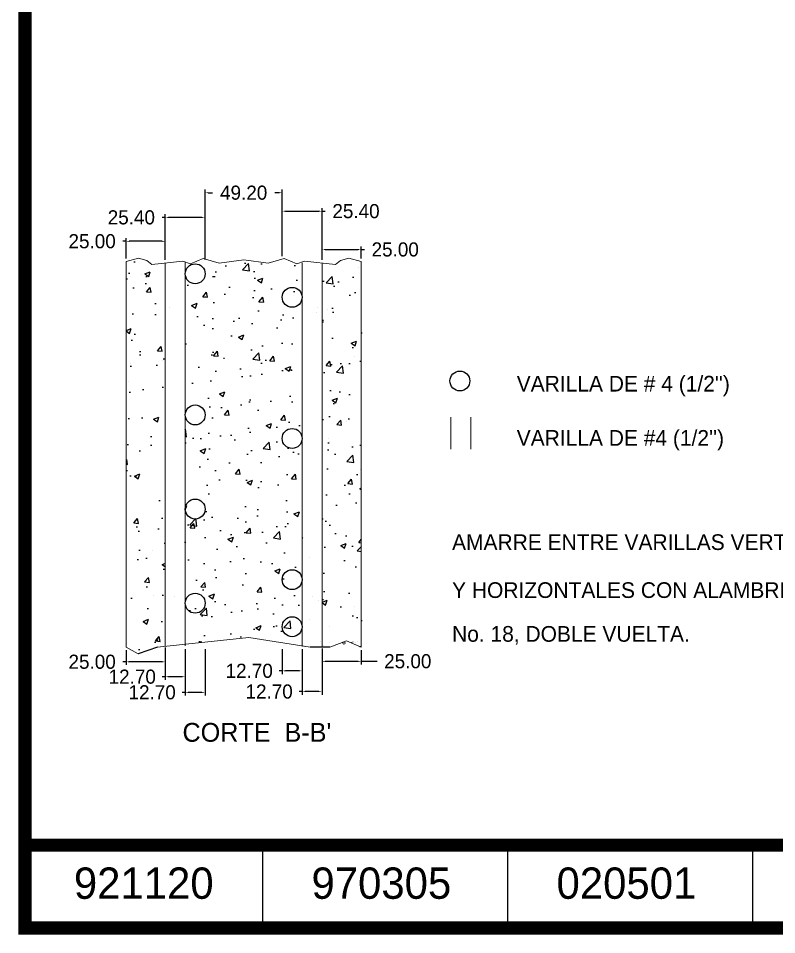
# Model space of a CAD drawing. Header units: centimetres. Extents: x 899 to 15869, y -2964 to 7534.
# Drawn here: x 12594 to 13078, y 5412 to 5996 of the extents above; entities that cross this region are included whole.
import ezdxf
from ezdxf.enums import TextEntityAlignment as Align

# ---------------------------------------------------------------- set-up
doc = ezdxf.new("R2010")
doc.units = ezdxf.units.CM
doc.header["$LTSCALE"] = 10
doc.header["$MEASUREMENT"] = 0
doc.linetypes.add('HIDDEN', pattern=[0.375, 0.25, -0.125])
doc.layers.get('DEFPOINTS').update_dxf_attribs({"color": 2, "linetype": 'CONTINUOUS'})
for name, color, linetype in [('CONCRETO', 7, 'CONTINUOUS'), ('DIM', 7, 'CONTINUOUS'), ('MARCO', 7, 'CONTINUOUS'), ('REGISTRO', 1, 'CONTINUOUS'), ('TEXTOS', 7, 'CONTINUOUS'), ('VARILLAS', 30, 'CONTINUOUS')]:
    doc.layers.add(name, color=color, linetype=linetype)
doc.styles.get("Standard").update_dxf_attribs({"font": ''})
doc.styles.get('Standard').set_extended_font_data('Zurich Ex BT')
doc.dimstyles.get("Standard").update_dxf_attribs({"dimtxt": 9, "dimasz": 2, "dimexe": 2, "dimexo": 2, "dimgap": 0.09, "dimtad": 0, "dimtih": 1, "dimtoh": 1, "dimzin": 0, "dimdsep": 46, "dimtxsty": 'Standard', "dimcen": 0.09, "dimadec": 0, "dimazin": 0, "dimtfac": 1, "dimtofl": 0, "dimtmove": 0, "dimatfit": 3, "dimfxl": 0, "dimtolj": 1, "dimtzin": 0, "dimarcsym": 0})

# ---------------------------------------------------------------- blocks, each defined once
blk = doc.blocks.new('*D77')
at = {"layer": 'DEFPOINTS', "color": 0}
for p in [(12662.92, 5854.13), (12662.92, 5841.25), (12687.93, 5840.31)]:
    blk.add_point(p, dxfattribs=at)
at = {"layer": 'DIM', "color": 0, "lineweight": -2}
for p, q in [((12662.92, 5854.13), (12660.92, 5854.13)), ((12662.92, 5843.25), (12662.92, 5856.13)), ((12685.93, 5854.13), (12664.92, 5854.13)), ((12687.93, 5842.31), (12687.93, 5856.13))]:
    blk.add_line(p, q, dxfattribs=at)
at = {"layer": 'DIM', "color": 0}
for points in [[(12664.92, 5854.46), (12664.92, 5853.79), (12662.92, 5854.13)], [(12685.93, 5854.46), (12685.93, 5853.79), (12687.93, 5854.13)]]:
    blk.add_solid(points, dxfattribs=at)
at = {"layer": 'DIM', "color": 0, "insert": (12641.29, 5854.13), "char_height": 9, "attachment_point": 5}
blk.add_mtext('\\A1;25.00', dxfattribs=at)
blk = doc.blocks.new('*D78')
at = {"layer": 'DEFPOINTS', "color": 0}
for p in [(12787.92, 5848.89), (12787.92, 5841.25), (12812.92, 5841.25)]:
    blk.add_point(p, dxfattribs=at)
at = {"layer": 'DIM', "color": 0, "lineweight": -2}
for p, q in [((12787.92, 5843.25), (12787.92, 5850.89)), ((12789.92, 5848.89), (12810.92, 5848.89)), ((12812.92, 5843.25), (12812.92, 5850.89)), ((12812.92, 5848.89), (12814.92, 5848.89))]:
    blk.add_line(p, q, dxfattribs=at)
at = {"layer": 'DIM', "color": 0}
for points in [[(12789.92, 5849.22), (12789.92, 5848.56), (12787.92, 5848.89)], [(12810.92, 5849.22), (12810.92, 5848.56), (12812.92, 5848.89)]]:
    blk.add_solid(points, dxfattribs=at)
at = {"layer": 'DIM', "color": 0, "insert": (12834.56, 5848.89), "char_height": 9, "attachment_point": 5}
blk.add_mtext('\\A1;25.00', dxfattribs=at)
blk = doc.blocks.new('*D79')
at = {"layer": 'DEFPOINTS', "color": 0}
for p in [(12662.92, 5595.42), (12687.93, 5595.94), (12662.92, 5586.05)]:
    blk.add_point(p, dxfattribs=at)
at = {"layer": 'DIM', "color": 0, "lineweight": -2}
for p, q in [((12662.92, 5593.42), (12662.92, 5584.05)), ((12687.93, 5593.94), (12687.93, 5584.05)), ((12662.92, 5586.05), (12660.92, 5586.05)), ((12685.93, 5586.05), (12664.92, 5586.05))]:
    blk.add_line(p, q, dxfattribs=at)
at = {"layer": 'DIM', "color": 0}
for points in [[(12664.92, 5586.39), (12664.92, 5585.72), (12662.92, 5586.05)], [(12685.93, 5586.39), (12685.93, 5585.72), (12687.93, 5586.05)]]:
    blk.add_solid(points, dxfattribs=at)
at = {"layer": 'DIM', "color": 0, "insert": (12641.29, 5586.05), "char_height": 9, "attachment_point": 5}
blk.add_mtext('\\A1;25.00', dxfattribs=at)
blk = doc.blocks.new('*D80')
at = {"layer": 'DEFPOINTS', "color": 0}
for p in [(12687.93, 5597.25), (12700.62, 5596.22), (12687.93, 5576.54)]:
    blk.add_point(p, dxfattribs=at)
at = {"layer": 'DIM', "color": 0, "lineweight": -2}
for p, q in [((12687.93, 5595.25), (12687.93, 5574.54)), ((12700.62, 5594.22), (12700.62, 5574.54)), ((12687.93, 5576.54), (12685.93, 5576.54)), ((12698.62, 5576.54), (12689.93, 5576.54))]:
    blk.add_line(p, q, dxfattribs=at)
at = {"layer": 'DIM', "color": 0}
for points in [[(12689.93, 5576.87), (12689.93, 5576.2), (12687.93, 5576.54)], [(12698.62, 5576.87), (12698.62, 5576.2), (12700.62, 5576.54)]]:
    blk.add_solid(points, dxfattribs=at)
at = {"layer": 'DIM', "color": 0, "insert": (12666.87, 5576.54), "char_height": 9, "attachment_point": 5}
blk.add_mtext('\\A1;12.70', dxfattribs=at)
blk = doc.blocks.new('*D81')
at = {"layer": 'DEFPOINTS', "color": 0}
for p in [(12787.92, 5595.91), (12812.92, 5595.42), (12787.92, 5586.38)]:
    blk.add_point(p, dxfattribs=at)
at = {"layer": 'DIM', "color": 0, "lineweight": -2}
for p, q in [((12787.92, 5593.91), (12787.92, 5584.38)), ((12812.92, 5593.42), (12812.92, 5584.38)), ((12789.92, 5586.38), (12810.92, 5586.38)), ((12812.92, 5586.38), (12822.95, 5586.38))]:
    blk.add_line(p, q, dxfattribs=at)
at = {"layer": 'DIM', "color": 0}
for points in [[(12789.92, 5586.71), (12789.92, 5586.04), (12787.92, 5586.38)], [(12810.92, 5586.71), (12810.92, 5586.04), (12812.92, 5586.38)]]:
    blk.add_solid(points, dxfattribs=at)
at = {"layer": 'DIM', "color": 0, "insert": (12842.58, 5586.38), "char_height": 9, "attachment_point": 5}
blk.add_mtext('\\A1;25.00', dxfattribs=at)
blk = doc.blocks.new('*D82')
at = {"layer": 'DEFPOINTS', "color": 0}
for p in [(12787.92, 5596.52), (12775.22, 5596.2), (12775.22, 5567.07)]:
    blk.add_point(p, dxfattribs=at)
at = {"layer": 'DIM', "color": 0, "lineweight": -2}
for p, q in [((12775.22, 5594.2), (12775.22, 5565.07)), ((12787.92, 5594.52), (12787.92, 5565.07)), ((12775.22, 5567.07), (12773.22, 5567.07)), ((12785.92, 5567.07), (12777.22, 5567.07))]:
    blk.add_line(p, q, dxfattribs=at)
at = {"layer": 'DIM', "color": 0}
for points in [[(12777.22, 5567.4), (12777.22, 5566.73), (12775.22, 5567.07)], [(12785.92, 5567.4), (12785.92, 5566.73), (12787.92, 5567.07)]]:
    blk.add_solid(points, dxfattribs=at)
at = {"layer": 'DIM', "color": 0, "insert": (12754.16, 5567.07), "char_height": 9, "attachment_point": 5}
blk.add_mtext('\\A1;12.70', dxfattribs=at)
blk = doc.blocks.new('*D83')
at = {"layer": 'DEFPOINTS', "color": 0}
for p in [(12713.32, 5869.35), (12687.93, 5840.31), (12713.32, 5840.62)]:
    blk.add_point(p, dxfattribs=at)
at = {"layer": 'DIM', "color": 0, "lineweight": -2}
for p, q in [((12687.93, 5842.31), (12687.93, 5871.35)), ((12713.32, 5842.62), (12713.32, 5871.35)), ((12687.93, 5869.35), (12685.93, 5869.35)), ((12711.32, 5869.35), (12689.93, 5869.35))]:
    blk.add_line(p, q, dxfattribs=at)
at = {"layer": 'DIM', "color": 0}
for points in [[(12689.93, 5869.68), (12689.93, 5869.02), (12687.93, 5869.35)], [(12711.32, 5869.68), (12711.32, 5869.02), (12713.32, 5869.35)]]:
    blk.add_solid(points, dxfattribs=at)
at = {"layer": 'DIM', "color": 0, "insert": (12666.29, 5869.35), "char_height": 9, "attachment_point": 5}
blk.add_mtext('\\A1;25.40', dxfattribs=at)
blk = doc.blocks.new('*D84')
at = {"layer": 'DEFPOINTS', "color": 0}
for p in [(12762.52, 5873.32), (12762.52, 5842.74), (12787.92, 5840.32)]:
    blk.add_point(p, dxfattribs=at)
at = {"layer": 'DIM', "color": 0, "lineweight": -2}
for p, q in [((12762.52, 5844.74), (12762.52, 5875.32)), ((12764.52, 5873.32), (12785.92, 5873.32)), ((12787.92, 5842.32), (12787.92, 5875.32)), ((12787.92, 5873.32), (12789.92, 5873.32))]:
    blk.add_line(p, q, dxfattribs=at)
at = {"layer": 'DIM', "color": 0}
for points in [[(12764.52, 5873.66), (12764.52, 5872.99), (12762.52, 5873.32)], [(12785.92, 5873.66), (12785.92, 5872.99), (12787.92, 5873.32)]]:
    blk.add_solid(points, dxfattribs=at)
at = {"layer": 'DIM', "color": 0, "insert": (12809.56, 5873.32), "char_height": 9, "attachment_point": 5}
blk.add_mtext('\\A1;25.40', dxfattribs=at)
blk = doc.blocks.new('*D85')
at = {"layer": 'DEFPOINTS', "color": 0}
for p in [(12762.52, 5885.08), (12762.52, 5842.74), (12713.32, 5840.62)]:
    blk.add_point(p, dxfattribs=at)
at = {"layer": 'DIM', "color": 0, "lineweight": -2}
for p, q in [((12713.32, 5842.62), (12713.32, 5887.08)), ((12715.32, 5885.08), (12718.05, 5885.08)), ((12760.52, 5885.08), (12757.79, 5885.08)), ((12762.52, 5844.74), (12762.52, 5887.08))]:
    blk.add_line(p, q, dxfattribs=at)
at = {"layer": 'DIM', "color": 0}
for points in [[(12715.32, 5885.42), (12715.32, 5884.75), (12713.32, 5885.08)], [(12760.52, 5885.42), (12760.52, 5884.75), (12762.52, 5885.08)]]:
    blk.add_solid(points, dxfattribs=at)
at = {"layer": 'DIM', "color": 0, "insert": (12737.92, 5885.08), "char_height": 9, "attachment_point": 5}
blk.add_mtext('\\A1;49.20', dxfattribs=at)
blk = doc.blocks.new('*D86')
at = {"layer": 'DEFPOINTS', "color": 0}
for p in [(12700.62, 5596.22), (12713.32, 5596.22), (12713.32, 5566.58)]:
    blk.add_point(p, dxfattribs=at)
at = {"layer": 'DIM', "color": 0, "lineweight": -2}
for p, q in [((12700.62, 5594.22), (12700.62, 5564.58)), ((12713.32, 5594.22), (12713.32, 5564.58)), ((12700.62, 5566.58), (12698.62, 5566.58)), ((12711.32, 5566.58), (12702.62, 5566.58))]:
    blk.add_line(p, q, dxfattribs=at)
at = {"layer": 'DIM', "color": 0}
for points in [[(12702.62, 5566.91), (12702.62, 5566.24), (12700.62, 5566.58)], [(12711.32, 5566.91), (12711.32, 5566.24), (12713.32, 5566.58)]]:
    blk.add_solid(points, dxfattribs=at)
at = {"layer": 'DIM', "color": 0, "insert": (12679.56, 5566.58), "char_height": 9, "attachment_point": 5}
blk.add_mtext('\\A1;12.70', dxfattribs=at)
blk = doc.blocks.new('*D87')
at = {"layer": 'DEFPOINTS', "color": 0}
for p in [(12762.52, 5596.2), (12775.22, 5596.2), (12762.52, 5580.28)]:
    blk.add_point(p, dxfattribs=at)
at = {"layer": 'DIM', "color": 0, "lineweight": -2}
for p, q in [((12762.52, 5594.2), (12762.52, 5578.28)), ((12775.22, 5594.2), (12775.22, 5578.28)), ((12762.52, 5580.28), (12760.52, 5580.28)), ((12773.22, 5580.28), (12764.52, 5580.28))]:
    blk.add_line(p, q, dxfattribs=at)
at = {"layer": 'DIM', "color": 0}
for points in [[(12764.52, 5580.62), (12764.52, 5579.95), (12762.52, 5580.28)], [(12773.22, 5580.62), (12773.22, 5579.95), (12775.22, 5580.28)]]:
    blk.add_solid(points, dxfattribs=at)
at = {"layer": 'DIM', "color": 0, "insert": (12741.46, 5580.28), "char_height": 9, "attachment_point": 5}
blk.add_mtext('\\A1;12.70', dxfattribs=at)
blk = doc.blocks.new('Marco-Reg')
at = {"layer": 'MARCO', "linetype": 'Continuous'}
for p, q in [((12749.97, 5469.17), (12749.97, 5416.35)), ((12906.23, 5469.17), (12906.23, 5416.35)), ((13062.5, 5469.17), (13062.5, 5416.35))]:
    blk.add_line(p, q, dxfattribs=at)
at = {"layer": 'MARCO', "linetype": 'Continuous', "const_width": 8.47}
blk.add_lwpolyline([(15865, 5416.35), (15865, 7530), (12598.45, 7530), (12598.45, 5416.35)], close=True, dxfattribs=at)
blk.add_lwpolyline([(15099.29, 5469.17), (12598.45, 5469.17)], dxfattribs=at)
at = {"layer": 'TEXTOS'}
for s, p in [('921120', (12674.21, 5434.98)), ('970305', (12825.73, 5434.98)), ('020501', (12981.99, 5434.98))]:
    blk.add_text(s, height=19.971, dxfattribs=at).set_placement(p, align=Align.CENTER)

msp = doc.modelspace()

# ---------------------------------------------------------------- hatches: boundary and pattern name
at = {"layer": 'CONCRETO'}
h = msp.add_hatch(dxfattribs=at)
h.set_pattern_fill('AR-CONC', color=256, scale=5, style=0)
h.set_pattern_definition([(50, (11915.76, 4778.28), (35.863, -3.1376), [3.75, -41.25]), (355, (11915.76, 4778.28), (-6.9376, 37.6096), [3, -33]), (100.4514, (11918.748, 4778.018), (28.9255, 34.472), [3.187, -35.0571]), (46.1842, (11915.76, 4788.28), (53.362, -8.276), [5.625, -61.875]), (96.6356, (11920.206, 4787.59), (46.7331, 48.7059), [4.7805, -52.5857]), (351.184, (11915.76, 4788.28), (46.733, 48.706), [4.5, -49.5]), (21, (11920.76, 4785.78), (29.84535, -20.13094), [3.75, -41.25]), (326, (11920.76, 4785.78), (12.1658, 36.2575), [3, -33]), (71.4514, (11923.246, 4784.102), (42.0111, 16.1265), [3.187, -35.0571]), (37.5, (11915.759, 4778.28), (0.60799, 16.64469), [0, -32.6, 0, -33.5, 0, -33.125]), (7.5, (11915.76, 4778.28), (13.15348, 19.72059), [0, -19.1, 0, -31.85, 0, -12.625]), (327.5, (11904.609, 4778.28), (26.69112, -1.12774), [0, -12.5, 0, -39, 0, -51.75]), (317.5, (11899.61, 4778.28), (29.1593, 5.00525), [0, -16.25, 0, -25.9, 0, -36.75])])
h.paths.add_polyline_path([(12688.123, 5840.285), (12679.546, 5839.418), (12676.452, 5841.821), (12671.153, 5843.45), (12663.12, 5841.22), (12663.12, 5595.386), (12670.929, 5591.135), (12683.12, 5595.386), (12688.123, 5595.911)])
h.paths.add_polyline_path([(12775.617, 5840.967), (12772.066, 5839.784), (12763.912, 5843.043), (12753.721, 5840.191), (12738.12, 5842.27), (12722.519, 5840.191), (12712.327, 5843.043), (12704.174, 5839.784), (12700.619, 5840.968), (12700.619, 5597.222), (12741.488, 5601.51), (12775.617, 5596.142)])
h.paths.add_polyline_path([(12813.12, 5841.22), (12805.087, 5843.45), (12799.787, 5841.821), (12796.693, 5839.418), (12788.117, 5840.285), (12788.117, 5595.386), (12793.12, 5595.386), (12803.63, 5599.349), (12813.12, 5595.386)])

# ---------------------------------------------------------------- linework, layer by layer
at = {"layer": 'REGISTRO', "lineweight": 5}
for p, q in [((12662.922, 5841.251), (12670.955, 5843.482)), ((12670.955, 5843.482), (12676.255, 5841.852)), ((12679.349, 5839.449), (12676.255, 5841.852)), ((12703.976, 5839.815), (12712.129, 5843.074)), ((12712.129, 5843.074), (12722.321, 5840.222)), ((12722.321, 5840.222), (12737.922, 5842.301)), ((12753.523, 5840.222), (12737.922, 5842.301)), ((12763.715, 5843.074), (12753.523, 5840.222)), ((12771.868, 5839.815), (12763.715, 5843.074)), ((12796.495, 5839.449), (12799.589, 5841.852)), ((12804.889, 5843.482), (12799.589, 5841.852)), ((12812.922, 5841.251), (12804.889, 5843.482)), ((12662.922, 5841.251), (12662.922, 5595.417)), ((12699.084, 5841.445), (12679.349, 5839.449)), ((12699.084, 5841.445), (12703.976, 5839.815)), ((12776.76, 5841.445), (12771.868, 5839.815)), ((12776.76, 5841.445), (12796.495, 5839.449)), ((12812.922, 5841.251), (12812.922, 5595.417)), ((12812.922, 5841.251), (12812.922, 5595.417)), ((12870.076, 5742.128), (12870.076, 5721.562)), ((12882.776, 5742.128), (12882.776, 5721.562)), ((12682.922, 5595.417), (12741.291, 5601.541)), ((12741.291, 5601.541), (12780.222, 5595.417)), ((12792.922, 5595.417), (12803.432, 5599.38)), ((12803.432, 5599.38), (12812.922, 5595.417)), ((12662.922, 5595.417), (12670.732, 5591.166))]:
    msp.add_line(p, q, dxfattribs=at)
at = {"layer": 'REGISTRO', "linetype": 'HIDDEN', "lineweight": 5}
for p, q in [((12779.922, 5613.016), (12779.983, 5613.008)), ((12779.922, 5612.946), (12779.985, 5613.005)), ((12792.922, 5608.61), (12792.95, 5608.59)), ((12775.224, 5598.716), (12775.224, 5598.716)), ((12777.002, 5596.758), (12777.002, 5596.758)), ((12786.654, 5598.834), (12786.654, 5598.834)), ((12788.901, 5596.52), (12788.901, 5596.52)), ((12792.341, 5598.506), (12792.341, 5598.506)), ((12800.899, 5598.401), (12800.899, 5598.401)), ((12806.737, 5598.474), (12807.851, 5598.761)), ((12809.458, 5598.296), (12809.458, 5598.296)), ((12810.495, 5598.705), (12810.495, 5598.705)), ((12776.616, 5596.12), (12776.616, 5596.12))]:
    msp.add_line(p, q, dxfattribs=at)
at = {"layer": 'REGISTRO'}
for p, q in [((12682.922, 5595.417), (12670.732, 5591.166)), ((12792.922, 5595.417), (12780.222, 5595.417))]:
    msp.add_line(p, q, dxfattribs=at)
at = {"layer": 'REGISTRO', "lineweight": 5}
for start, end in [(0, 180), (180, 0)]:
    msp.add_arc((12801.894, 5598.014), 0.689, start, end, dxfattribs=at)
at = {"layer": 'TEXTOS', "linetype": 'HIDDEN', "lineweight": 5}
for p, q in [((12811.151, 5837.465), (12811.151, 5837.465)), ((12672.91, 5832.813), (12672.91, 5832.813)), ((12807.735, 5831.159), (12807.735, 5831.159)), ((12690.549, 5812.16), (12690.549, 5812.16)), ((12784.264, 5808.754), (12784.264, 5808.754)), ((12791.668, 5810.92), (12791.668, 5810.92)), ((12686.258, 5778.134), (12686.258, 5778.134)), ((12808.848, 5780.686), (12808.848, 5780.686)), ((12665.982, 5776.068), (12665.982, 5776.068)), ((12664.211, 5764.896), (12664.211, 5764.896)), ((12803.541, 5738.981), (12803.541, 5738.981)), ((12792.287, 5728.464), (12792.287, 5728.464)), ((12792.633, 5726.805), (12792.633, 5726.805)), ((12812.384, 5708.562), (12812.384, 5708.562)), ((12679.83, 5657.301), (12679.83, 5657.301)), ((12780.194, 5652.471), (12780.194, 5652.471)), ((12812.56, 5644.363), (12812.56, 5644.363)), ((12680.519, 5628.647), (12680.519, 5628.647)), ((12693.735, 5627.827), (12693.735, 5627.827)), ((12781.638, 5627.406), (12781.638, 5627.406)), ((12785.495, 5624.868), (12785.495, 5624.868)), ((12808.747, 5621.572), (12808.747, 5621.572)), ((12751.858, 5577.972), (12751.858, 5577.972))]:
    msp.add_line(p, q, dxfattribs=at)
at = {"layer": 'VARILLAS', "lineweight": 5}
for p, q in [((12687.925, 5840.313), (12687.925, 5595.909)), ((12700.621, 5840.625), (12700.621, 5596.22)), ((12775.219, 5840.313), (12775.219, 5595.909)), ((12787.919, 5840.316), (12787.919, 5595.909))]:
    msp.add_line(p, q, dxfattribs=at)
at = {"layer": 'VARILLAS', "linetype": 'HIDDEN', "lineweight": 5}
msp.add_line((12785.295, 5812.16), (12785.295, 5812.16), dxfattribs=at)
msp.add_line((12785.295, 5812.16), (12785.295, 5812.16), dxfattribs=at)
at = {"layer": 'VARILLAS'}
for centre in [(12707.007, 5833.434), (12768.832, 5818.434), (12875.818, 5765.088), (12707.007, 5743.434), (12768.832, 5728.434), (12707.007, 5683.434), (12768.832, 5638.434), (12707.007, 5623.434), (12768.832, 5608.434)]:
    msp.add_circle(centre, 6.35, dxfattribs=at)

# ---------------------------------------------------------------- block references
at = {"layer": 'TEXTOS'}
msp.add_blockref('Marco-Reg', (0, 0), dxfattribs=at)

# ---------------------------------------------------------------- texts
at = {"layer": 'TEXTOS', "lineweight": 5}
for s, p in [("VARILLA DE # 4 (1/2'')", (12912.051, 5758.363)), ("VARILLA DE #4 (1/2'')", (12912.051, 5723.803)), ('AMARRE ENTRE VARILLAS VERTICALES', (12870.818, 5657.343)), ('Y HORIZONTALES CON ALAMBRE RECOCIDO', (12870.818, 5626.771)), ('No. 18, DOBLE VUELTA.', (12870.818, 5598.858))]:
    msp.add_text(s, height=10, dxfattribs=at).set_placement(p)
msp.add_text("CORTE  B-B'", height=12, dxfattribs=at).set_placement((12746.355, 5535.108), align=Align.CENTER)

# ---------------------------------------------------------------- dimensions: what is measured, and where the dimension line sits
at = {"layer": 'DIM'}
for base, p1, p2, picture, middle in [((12762.519, 5885.084), (12713.321, 5840.625), (12762.519, 5842.74), '*D85', (12737.92, 5885.084)), ((12662.922, 5854.128), (12687.925, 5840.313), (12662.922, 5841.251), '*D77', (12641.285, 5854.128)), ((12662.922, 5586.054), (12687.925, 5595.942), (12662.922, 5595.417), '*D79', (12641.285, 5586.054)), ((12762.519, 5580.282), (12775.219, 5596.204), (12762.519, 5596.204), '*D87', (12741.459, 5580.282))]:
    dim = msp.add_linear_dim(base=base, p1=p1, p2=p2, dimstyle='Standard', dxfattribs=at)
    dim.commit()
    dim.dimension.update_dxf_attribs({"geometry": picture, "text_midpoint": middle})
for base, p1, p2, picture, middle in [((12762.519, 5873.323), (12787.919, 5840.316), (12762.519, 5842.74), '*D84', (12809.556, 5873.323)), ((12713.321, 5869.349), (12687.925, 5840.313), (12713.321, 5840.625), '*D83', (12666.288, 5869.349)), ((12787.919, 5848.89), (12812.922, 5841.251), (12787.919, 5841.251), '*D78', (12834.559, 5848.89)), ((12687.925, 5576.537), (12700.621, 5596.22), (12687.925, 5597.253), '*D80', (12666.865, 5576.537)), ((12775.219, 5567.066), (12787.919, 5596.52), (12775.219, 5596.204), '*D82', (12754.159, 5567.066)), ((12713.321, 5566.576), (12700.621, 5596.22), (12713.321, 5596.22), '*D86', (12679.561, 5566.576)), ((12787.919, 5586.375), (12812.922, 5595.417), (12787.919, 5595.909), '*D81', (12842.584, 5586.375))]:
    dim = msp.add_linear_dim(base=base, p1=p1, p2=p2, dimstyle='Standard', dxfattribs=at)
    dim.commit()
    dim.dimension.update_dxf_attribs({"geometry": picture, "text_midpoint": middle, "dimtype": 160})

doc.saveas('drawing.dxf')
